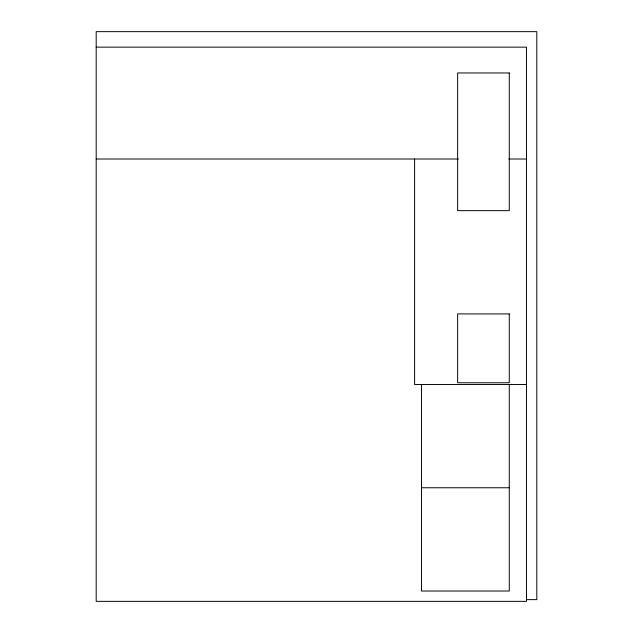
<?xml version="1.0" encoding="UTF-8"?>
<svg xmlns="http://www.w3.org/2000/svg" width="633" height="633" viewBox="0 0 633 633"><rect width="100%" height="100%" fill="white"/><g stroke="black" fill="none" stroke-linecap="round" stroke-linejoin="round"><path stroke-width="0.95" d="M96.192 47.143L526.482 47.143L526.482 601.35L96.192 601.35L96.192 31.65L536.808 31.65L536.808 599.625L526.482 599.625M96.192 159.018L458.387 159.018M508.813 159.018L526.482 159.018M526.482 384.484L414.607 384.484L414.607 159.018M421.491 487.758L509.272 487.758M509.272 384.484L509.272 591.024L421.491 591.024L421.491 384.484M509.272 72.961L457.635 72.961L457.635 210.647L509.272 210.647L509.272 72.961M509.272 313.921L457.635 313.921L457.635 382.767L509.272 382.767L509.272 313.921"/></g></svg>
